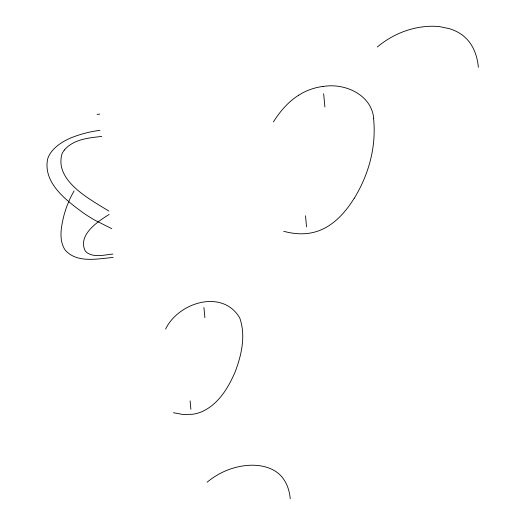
<?xml version="1.0" encoding="UTF-8"?>
<svg xmlns="http://www.w3.org/2000/svg" width="525" height="525" viewBox="0 0 525 525"><rect width="100%" height="100%" fill="white"/><g stroke="black" fill="none" stroke-linecap="round" stroke-linejoin="round"><path stroke-width="0.79" d="M74.071 190.877L70.311 197.951L67.062 205.728A156.831 124.589 -9.9 0 0 63.82 215.926C61.189 226.898 58.511 239.82 65.074 249.952C76.827 263.57 97.558 258.746 113.203 257.447M354.231 198.207C345.653 212.074 334.09 225.251 318.367 230.928A39.06 31.027 -9.9 0 1 308.871 233.284C300.464 234.498 291.867 233.513 283.717 231.289M273.433 121.912C279.956 111.451 288.218 101.817 298.718 95.182M165.598 329.07C178.31 302.492 222.502 288.527 239.741 317.933C245.976 335.521 241.546 355.307 235.016 372.232C228.093 388.329 217.888 404.992 201.049 412.046A29.866 23.723 -9.9 0 1 192.668 414.271L182.995 414.494L173.467 412.742M64.352 150.032C73.415 139.21 88.784 137.878 101.824 136.434M377.324 47.001C390.298 36.061 406.396 28.77 423.288 26.795A56.753 45.084 -9.9 0 1 439.825 26.683L449.551 28.711A43.91 34.88 -9.9 0 1 463.864 36.304C473.012 43.89 477.369 55.768 478.354 67.338M207.106 482.219C217.809 473.268 231.052 467.309 244.939 465.682A46.141 36.652 -9.9 0 1 261.988 466.082L264.272 466.6A36.409 28.921 -9.9 0 1 278.342 473.399C285.817 479.607 289.446 489.274 290.233 498.75M109.161 214.443C97.834 221.432 77.503 235.016 85.175 250.799A12.836 10.198 -9.9 0 0 87.872 253.221C95.471 257.644 104.81 254.743 112.888 254.074M99.947 130.338L95.419 131.001A98.168 77.982 -9.9 0 0 87.203 132.667C73.861 136.073 59.581 141.028 50.951 152.414A30.424 24.17 -9.9 0 0 47.604 159.121C42.86 183.192 66.603 200.622 83.606 213.13A204.382 162.363 -9.9 0 0 94.605 220.047L111.779 228.683M97.164 114.404L99.724 114.089M322.967 86.527C344.452 82.609 371.661 94.625 373.728 118.578M108.839 211.07C90.431 199.48 54.128 181.02 62.016 153.845A22.883 18.178 -9.9 0 1 64.352 150.032M323.643 93.706L324.89 106.929M305.504 215.788L306.541 226.813M203.93 307.499L204.881 317.618M190.096 400.89L190.89 409.323M298.732 95.202A48.549 38.568 -9.9 0 1 322.96 86.435M373.597 118.591A184.268 146.39 -9.9 0 1 354.296 198.233"/></g></svg>
